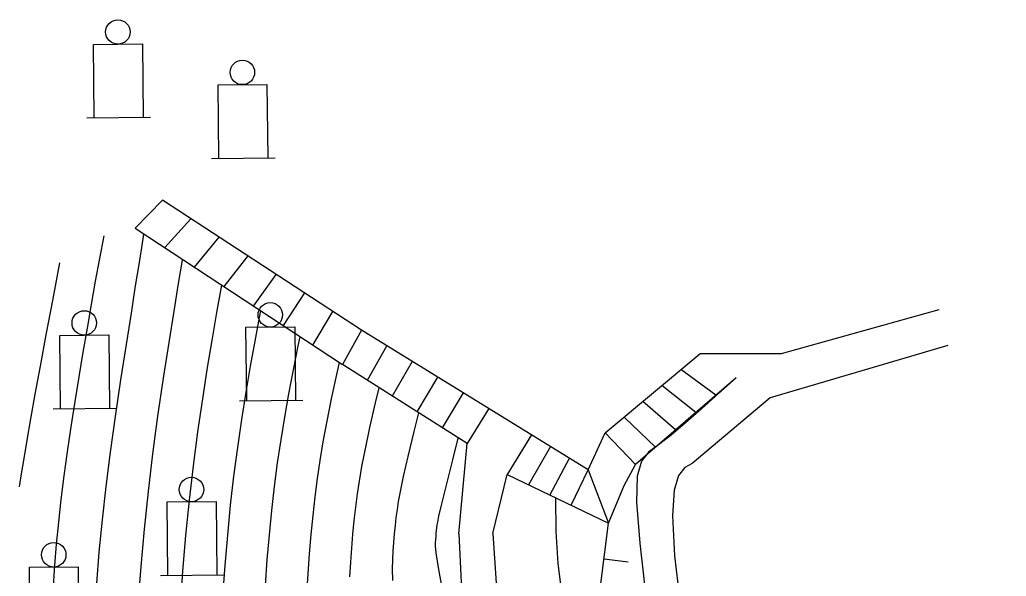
# Model space of a CAD drawing. Extents: x 351134 to 737836, y 2693212 to 3319468.
# Drawn here: x 528959 to 569312, y 2929564 to 2952302 of the extents above; entities that cross this region are included whole.
import ezdxf

# ---------------------------------------------------------------- set-up
doc = ezdxf.new("R2010")
doc.units = 0
doc.linetypes.add('0', pattern=[1, 1])
for name, color, linetype in [('00景观层', 10, 'CONTINUOUS'), ('DGX', 8, 'CONTINUOUS'), ('交通3', 1, '0'), ('地貌3', 4, '0'), ('工矿6', 3, '0'), ('房屋2', 8, '0')]:
    doc.layers.add(name, color=color, linetype=linetype)

msp = doc.modelspace()

# ---------------------------------------------------------------- linework, layer by layer
at = {"layer": '00景观层', "linetype": 'Continuous', "flags": 128}
for points, elevation in [([(558263, 2937674), (554140, 2934132)], -11685), ([(553042, 2931732), (553680, 2933277), (554140, 2934132)], -8505)]:
    msp.add_lwpolyline(points, dxfattribs=dict(at, elevation=elevation))
at = {"layer": 'DGX', "color": 8, "linetype": 'Continuous'}
for points in [[(530339, 2929170), (530394, 2930007), (530464, 2930875), (530552, 2931773), (530656, 2932702), (530776, 2933662), (530913, 2934653), (531066, 2935675), (531229, 2936704), (531393, 2937717), (531558, 2938715), (531725, 2939698), (531894, 2940665), (532064, 2941616), (532236, 2942552), (532410, 2943473)], [(532111, 2929273), (532215, 2930547), (532343, 2931866), (532496, 2933231), (532672, 2934640), (532873, 2936095), (533099, 2937595), (533324, 2939036), (533525, 2940315), (533701, 2941432), (533853, 2942386), (533981, 2943179), (534042, 2943547)], [(533810, 2928422), (533925, 2929957), (534062, 2931493), (534222, 2933031), (534405, 2934570), (534612, 2936110), (534841, 2937652), (535069, 2939110), (535274, 2940400), (535455, 2941521), (535612, 2942474), (535618, 2942512)], [(535529, 2928276), (535634, 2929769), (535759, 2931234), (535901, 2932671), (536063, 2934080), (536243, 2935460), (536443, 2936812), (536646, 2938096), (536839, 2939274), (537021, 2940345), (537192, 2941308), (537220, 2941460)], [(537271, 2928740), (537360, 2930005), (537465, 2931246), (537586, 2932464), (537723, 2933657), (537876, 2934826), (538045, 2935972), (538223, 2937083), (538403, 2938148), (538586, 2939168), (538772, 2940143), (538825, 2940406)], [(539012, 2929204), (539086, 2930241), (539172, 2931259), (539271, 2932256), (539383, 2933234), (539508, 2934193), (539647, 2935132), (539799, 2936069), (539968, 2937022), (540152, 2937992), (540352, 2938978), (540433, 2939351)], [(540707, 2928845), (540754, 2929669), (540811, 2930477), (540878, 2931271), (540956, 2932049), (541043, 2932812), (541141, 2933559), (541249, 2934292), (541376, 2935055), (541533, 2935897), (541718, 2936816), (541932, 2937812), (542041, 2938295)], [(542462, 2929541), (542496, 2930133), (542537, 2930713), (542585, 2931283), (542640, 2931841), (542703, 2932389), (542773, 2932926), (542851, 2933452), (542953, 2934042), (543097, 2934771), (543284, 2935639), (543512, 2936647), (543659, 2937266)], [(544217, 2929385), (544201, 2929872), (544217, 2930238), (544237, 2930597), (544262, 2930949), (544291, 2931295), (544325, 2931634), (544363, 2931967), (544406, 2932292), (544453, 2932612), (544530, 2933028), (544662, 2933645), (544850, 2934463), (545093, 2935482), (545278, 2936239)], [(547296, 2923709), (547159, 2924392), (546790, 2926243), (546490, 2927781), (546257, 2929006), (546092, 2929919), (545995, 2930518), (545966, 2930805), (545972, 2930934), (545979, 2931061), (545988, 2931185), (545998, 2931307), (546010, 2931427), (546023, 2931544), (546038, 2931659), (546055, 2931772), (546107, 2932014), (546227, 2932519), (546416, 2933287), (546673, 2934316), (546898, 2935211)]]:
    msp.add_lwpolyline(points, dxfattribs=at)
for points, elevation in [([(528952, 2933211), (529034, 2933754), (529134, 2934371), (529261, 2935119), (529415, 2935999), (529597, 2937009), (529807, 2938151), (530044, 2939424), (530308, 2940829), (530600, 2942365)], 380000), ([(551153, 2928795), (550987, 2930079), (550897, 2931397), (550881, 2932751), (550882, 2932770)], 368000)]:
    msp.add_lwpolyline(points, dxfattribs=dict(at, elevation=elevation))
at = {"layer": '交通3', "color": 6, "linetype": '0'}
for points, elevation in [([(566559, 2940452), (560107, 2938658), (556773, 2938651)], -13252), ([(566559, 2940452), (560107, 2938658), (556773, 2938651)], -13252), ([(566917, 2938988), (559655, 2936859), (556464, 2934174)], -13246), ([(566917, 2938988), (559655, 2936859), (556464, 2934174)], -13246), ([(558263, 2937674), (557545, 2937026), (556848, 2936404), (556192, 2935832), (555599, 2935335), (555088, 2934939), (554679, 2934633), (554386, 2934265), (554220, 2933647), (554194, 2932592), (554320, 2930910), (554600, 2928497), (555003, 2925573), (555489, 2922439), (556015, 2919397), (556542, 2916750), (557036, 2914726), (557498, 2913259), (557936, 2912210), (558357, 2911440), (558771, 2910809)], -11685), ([(558263, 2937674), (557545, 2937026), (556848, 2936404), (556192, 2935832), (555599, 2935335), (555088, 2934939), (554679, 2934633), (554386, 2934265), (554220, 2933647), (554194, 2932592), (554320, 2930910), (554600, 2928497), (555003, 2925573), (555489, 2922439), (556015, 2919397), (556542, 2916750), (557036, 2914726), (557498, 2913259), (557936, 2912210), (558357, 2911440), (558771, 2910809)], -11685), ([(546920, 2931304), (547257, 2934984)], -6891), ([(556464, 2934174), (556165, 2934002), (555905, 2933684), (555722, 2933076), (555656, 2932030), (555744, 2930402), (556012, 2928115), (556422, 2925375), (556923, 2922455), (557464, 2919629), (557994, 2917171), (558471, 2915289), (558899, 2913920), (559289, 2912937), (559654, 2912211), (560007, 2911613)], -10752), ([(556464, 2934174), (556165, 2934002), (555905, 2933684), (555722, 2933076), (555656, 2932030), (555744, 2930402), (556012, 2928115), (556422, 2925375), (556923, 2922455), (557464, 2919629), (557994, 2917171), (558471, 2915289), (558899, 2913920), (559289, 2912937), (559654, 2912211), (560007, 2911613)], -10752), ([(548305, 2931316), (548903, 2933721)], -6980), ([(546920, 2931304), (547094, 2927625), (547274, 2924088), (547468, 2920833), (547683, 2918001), (547926, 2915735), (548207, 2914107), (548546, 2912925), (548969, 2911928), (549499, 2910856), (550161, 2909450), (550968, 2907532), (551890, 2905259), (552886, 2902874), (553915, 2900617), (554935, 2898729), (555929, 2897385), (556970, 2896489), (558157, 2895880), (559585, 2895395), (561354, 2894872), (563529, 2894183), (566053, 2893334)], -6891), ([(548305, 2931316), (548573, 2927450), (548839, 2923747), (549100, 2920369), (549354, 2917479), (549599, 2915240), (549839, 2913738), (550107, 2912754), (550442, 2911996), (550884, 2911167), (551472, 2909974), (552230, 2908214), (553119, 2906051), (554087, 2903742), (555079, 2901543), (556042, 2899709), (556950, 2898427), (557885, 2897599), (558957, 2897056), (560276, 2896632), (561953, 2896157), (564063, 2895500), (566548, 2894668), (569312, 2893705)], -6980)]:
    msp.add_lwpolyline(points, dxfattribs=dict(at, elevation=elevation))
at = {"layer": '地貌3', "color": 1, "linetype": '0'}
msp.add_line((552858, 2930276, -189528), (553850, 2930151, -189528), dxfattribs=at)
msp.add_line((552858, 2930276, -189528), (553850, 2930151, -189528), dxfattribs=at)
at = {"layer": '地貌3', "color": 1, "linetype": '0', "elevation": -8274}
msp.add_lwpolyline([(552607, 2928292), (553042, 2931732)], dxfattribs=at)
msp.add_lwpolyline([(552607, 2928292), (553042, 2931732)], dxfattribs=at)
at = {"layer": '工矿6', "color": 3, "linetype": '0'}
for p, q in [((531979, 2951292, 2067), (533979, 2951312, 2067)), ((532010, 2948292, 2067), (531979, 2951292, 2067)), ((533979, 2951312, 2067), (534009, 2948312, 2067)), ((537071, 2949641, -294), (539071, 2949661, -294)), ((537102, 2946641, -294), (537071, 2949641, -294)), ((539071, 2949661, -294), (539101, 2946661, -294)), ((531710, 2948289, 2067), (534309, 2948316, 2067)), ((536802, 2946638, -294), (539401, 2946664, -294)), ((538212, 2939735, -2601), (540212, 2939755, -2601)), ((538243, 2936735, -2601), (538212, 2939735, -2601)), ((540212, 2939755, -2601), (540243, 2936755, -2601)), ((530603, 2939403, 1629), (532603, 2939423, 1629)), ((530633, 2936403, 1629), (530603, 2939403, 1629)), ((532603, 2939423, 1629), (532633, 2936423, 1629)), ((537943, 2936732, -2601), (540543, 2936758, -2601)), ((530333, 2936400, 1629), (532933, 2936426, 1629)), ((534990, 2932599, -466), (536990, 2932619, -466)), ((535021, 2929599, -466), (534990, 2932599, -466)), ((536990, 2932619, -466), (537021, 2929619, -466)), ((529356, 2929931, 2738), (531356, 2929952, 2738)), ((529387, 2926931, 2738), (529356, 2929931, 2738)), ((531356, 2929952, 2738), (531387, 2926952, 2738)), ((534721, 2929596, -466), (537321, 2929622, -466))]:
    msp.add_line(p, q, dxfattribs=at)
for centre in [(532974, 2951802, 2067), (538066, 2950151, -294), (539207, 2940245, -2601), (531598, 2939913, 1629), (535985, 2933109, -466), (530351, 2930441, 2738)]:
    msp.add_circle(centre, 500, dxfattribs=at)
at = {"layer": '房屋2', "color": 8, "linetype": '0'}
for points, elevation in [([(542935, 2939623), (534797, 2944929), (533678, 2943785), (542161, 2938216)], -3468), ([(535959, 2944171), (534890, 2942990)], 644), ([(536102, 2942194), (537122, 2943413)], 11), ([(538284, 2942655), (537314, 2941399)], -726), ([(538526, 2940603), (539447, 2941897)], -1383), ([(540609, 2941139), (539737, 2939807)], -2097), ([(540949, 2939012), (541772, 2940381)], -2778), ([(542935, 2939623), (542161, 2938216)], -3468), ([(552217, 2933917), (542935, 2939623)], -8501), ([(543180, 2937570), (543976, 2938983)], -4070), ([(552904, 2935418), (556773, 2938651)], -9204), ([(548141, 2936423), (547257, 2934984), (542161, 2938216)], 9809472), ([(545017, 2938343), (544199, 2936923)], 9809472), ([(557438, 2936965), (555999, 2938005)], -11197), ([(545218, 2936277), (546058, 2937703)], -5259), ([(558263, 2937674), (554140, 2934132)], -11685), ([(556614, 2936257), (555225, 2937358)], -10708), ([(547100, 2937063), (546238, 2935630)], 9809472), ([(555789, 2935549), (554452, 2936711)], -10220), ([(554965, 2934840), (553678, 2936065)], -9731), ([(549899, 2935342), (548903, 2933721), (553042, 2931732)], 9809472), ([(552217, 2933917), (552904, 2935418)], -8501), ([(554140, 2934132), (552904, 2935418)], -9243), ([(550672, 2934867), (549775, 2933302)], 9809472), ([(550647, 2932883), (551445, 2934392)], 9809472), ([(553042, 2931732), (553680, 2933277), (554140, 2934132)], -8505), ([(551519, 2932464), (552217, 2933917)], 9809472), ([(552217, 2933917), (553042, 2931732)], -8501)]:
    msp.add_lwpolyline(points, dxfattribs=dict(at, elevation=elevation))

doc.saveas('drawing.dxf')
